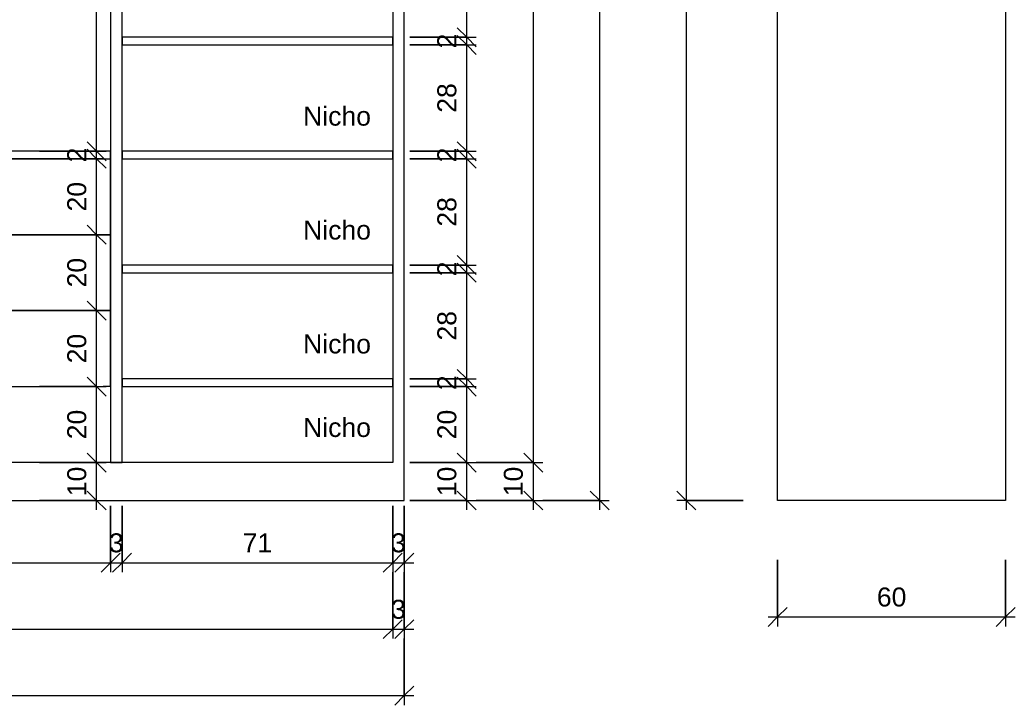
# Model space of a CAD drawing. Header units: millimetres. Extents: x 5059 to 16943, y -6200 to 11800.
# Drawn here: x 10619 to 13237, y -339 to 1466 of the extents above; entities that cross this region are included whole.
import ezdxf

# ---------------------------------------------------------------- set-up
doc = ezdxf.new("R2010")
doc.units = ezdxf.units.MM
for name, color, linetype, lineweight in [('A-ANNO-DIMS', 211, 'Continuous', 9), ('A-ANNO-DIMS-25', 211, 'Continuous', 9), ('G-ANNO-TEXT', 231, 'Continuous', 9), ('I-FURN', 30, 'Continuous', 9)]:
    doc.layers.add(name, color=color, linetype=linetype, lineweight=lineweight)
doc.styles.add('@Arial Unicode MS', font='ARIALUNI.TTF', dxfattribs={"height": 50})
doc.styles.add('Arial', font='arial.ttf', dxfattribs={"height": 50})
doc.dimstyles.new('CRT_-__Metros_-_Linha_de_chamada_3_5_mm', dxfattribs={"dimscale": 304.8, "dimtxt": 50.292243, "dimasz": 0.164042, "dimexe": 0.082021, "dimexo": 0.0625, "dimgap": 0.04101, "dimtad": 1, "dimdec": 0, "dimlfac": 0.1, "dimdsep": 46, "dimtxsty": '@Arial Unicode MS', "dimblk1": 'OBLIQUE', "dimblk2": 'OBLIQUE', "dimsah": 1, "dimcen": 0.09, "dimdle": 0.082021, "dimazin": 0, "dimtfac": 1, "dimtdec": 4, "dimtix": 1, "dimtmove": 0, "dimatfit": 3, "dimfxl": 0.492126, "dimfxlon": 1, "dimtvp": 1, "dimtolj": 1, "dimtzin": 0, "dimarcsym": 2})
doc.dimstyles.new('CRT_-__Metros_-_Linha_de_chamada_3_5_mm_1', dxfattribs={"dimscale": 304.8, "dimtxt": 50.292243, "dimasz": 0.164042, "dimexe": 0.082021, "dimexo": 0.0625, "dimgap": 0.04101, "dimtad": 1, "dimlfac": 0.001, "dimrnd": 0.01, "dimzin": 0, "dimdsep": 46, "dimtxsty": '@Arial Unicode MS', "dimblk1": 'OBLIQUE', "dimblk2": 'OBLIQUE', "dimsah": 1, "dimcen": 0.09, "dimdle": 0.082021, "dimazin": 0, "dimtfac": 1, "dimtdec": 4, "dimtix": 1, "dimtmove": 0, "dimatfit": 3, "dimfxl": 0.492126, "dimfxlon": 1, "dimtvp": 1, "dimtolj": 1, "dimtzin": 0, "dimarcsym": 2})

# ---------------------------------------------------------------- blocks, each defined once
blk = doc.blocks.new('CLOSET 02 - CLOSET 02-4326823-VISTA FRONTAL CLOSET 02')
at = {"layer": 'I-FURN'}
for p, q in [((16329.7, 200), (16329.7, 3200)), ((15557.2, 3100), (15557.2, 300)), ((15587.2, 300), (15587.2, 3100)), ((16299.7, 3100), (16299.7, 300)), ((16299.7, 1420), (15587.2, 1420)), ((15587.2, 1420), (15587.2, 1400)), ((16299.7, 1400), (16299.7, 1420)), ((15587.2, 1400), (16299.7, 1400)), ((15557.2, 1120), (14844.7, 1120)), ((14844.7, 1100), (15557.2, 1100)), ((15537.2, 1100), (14864.7, 1100)), ((15557.2, 1100), (15557.2, 1120)), ((15557.2, 900), (15557.2, 1100)), ((16299.7, 1120), (15587.2, 1120)), ((15587.2, 1120), (15587.2, 1100)), ((15587.2, 1100), (16299.7, 1100)), ((16299.7, 1100), (16299.7, 1120)), ((14864.7, 900), (15537.2, 900)), ((15537.2, 900), (14864.7, 900)), ((15557.2, 900), (15537.2, 900)), ((15537.2, 900), (15557.2, 900)), ((15557.2, 700), (15557.2, 900)), ((16299.7, 820), (15587.2, 820)), ((15587.2, 820), (15587.2, 800)), ((16299.7, 800), (16299.7, 820)), ((15587.2, 800), (16299.7, 800)), ((14864.7, 700), (15537.2, 700)), ((15537.2, 700), (14864.7, 700)), ((15557.2, 700), (15537.2, 700)), ((15537.2, 700), (15557.2, 700)), ((15557.2, 500), (15557.2, 700)), ((14864.7, 500), (15537.2, 500)), ((15557.2, 500), (15537.2, 500)), ((16299.7, 520), (15587.2, 520)), ((15587.2, 520), (15587.2, 500)), ((15587.2, 500), (16299.7, 500)), ((16299.7, 500), (16299.7, 520)), ((16299.7, 300), (13359.7, 300)), ((15557.2, 300), (15587.2, 300)), ((13329.7, 200), (16329.7, 200))]:
    blk.add_line(p, q, dxfattribs=at)
blk = doc.blocks.new('CLOSET 02 - CLOSET 02-4326823-VISTA LATERAL CLOSET 02')
at = {"layer": 'I-FURN'}
for p, q in [((5575.4, 200), (5575.4, 3200)), ((6175.4, 3200), (5575.4, 3200)), ((6175.4, 3200), (6175.4, 200)), ((6175.4, 200), (5575.4, 200))]:
    blk.add_line(p, q, dxfattribs=at)
blk = doc.blocks.new('DIMBLOCK23-VISTA FRONTAL CLOSET 02')
at = {"layer": 'A-ANNO-DIMS-25'}
for p, q in [((10144.8, 186.1), (10144.8, 11.1)), ((10144.8, 36.1), (10144.8, 186.1)), ((10857.3, 186.1), (10857.3, 11.1)), ((10857.3, 36.1), (10857.3, 186.1)), ((10144.8, 36.1), (10857.3, 36.1))]:
    blk.add_line(p, q, dxfattribs=at)
at = {"layer": 'A-ANNO-DIMS-25', "lineweight": 18}
for p, q in [((10144.8, 36.1), (10169.8, 61.1)), ((10857.3, 36.1), (10882.3, 61.1)), ((10144.8, 36.1), (10119.8, 11.1)), ((10857.3, 36.1), (10832.3, 11.1))]:
    blk.add_line(p, q, dxfattribs=at)
at = {"layer": 'A-ANNO-DIMS-25', "color": 0, "insert": (10462.3, 113.5), "char_height": 50, "width": 92.937, "attachment_point": 1, "line_spacing_factor": 1.117605, "style": '@Arial Unicode MS'}
blk.add_mtext('71', dxfattribs=at)
blk = doc.blocks.new('_Oblique')
at = {"color": 0, "linetype": 'ByBlock', "lineweight": -2}
blk.add_line((-0.5, -0.5), (0.5, 0.5), dxfattribs=at)
blk = doc.blocks.new('DIMBLOCK24-VISTA FRONTAL CLOSET 02')
at = {"layer": 'A-ANNO-DIMS-25'}
for p, q in [((10857.3, 186.1), (10857.3, 11.1)), ((10857.3, 36.1), (10857.3, 186.1)), ((10887.3, 186.1), (10887.3, 11.1)), ((10887.3, 36.1), (10887.3, 186.1)), ((10857.3, 36.1), (10887.3, 36.1))]:
    blk.add_line(p, q, dxfattribs=at)
at = {"layer": 'A-ANNO-DIMS-25', "lineweight": 18}
for p, q in [((10857.3, 36.1), (10882.3, 61.1)), ((10887.3, 36.1), (10912.3, 61.1)), ((10857.3, 36.1), (10832.3, 11.1)), ((10887.3, 36.1), (10862.3, 11.1))]:
    blk.add_line(p, q, dxfattribs=at)
at = {"layer": 'A-ANNO-DIMS-25', "color": 0, "insert": (10852.9, 113.5), "char_height": 50, "width": 46.468, "attachment_point": 1, "line_spacing_factor": 1.117605, "style": '@Arial Unicode MS'}
blk.add_mtext('3', dxfattribs=at)
blk = doc.blocks.new('DIMBLOCK25-VISTA FRONTAL CLOSET 02')
at = {"layer": 'A-ANNO-DIMS-25'}
for p, q in [((10887.3, 186.1), (10887.3, 11.1)), ((10887.3, 36.1), (10887.3, 186.1)), ((11599.8, 186.1), (11599.8, 11.1)), ((11599.8, 36.1), (11599.8, 186.1)), ((10887.3, 36.1), (11599.8, 36.1))]:
    blk.add_line(p, q, dxfattribs=at)
at = {"layer": 'A-ANNO-DIMS-25', "lineweight": 18}
for p, q in [((10887.3, 36.1), (10912.3, 61.1)), ((11599.8, 36.1), (11624.8, 61.1)), ((10887.3, 36.1), (10862.3, 11.1)), ((11599.8, 36.1), (11574.8, 11.1))]:
    blk.add_line(p, q, dxfattribs=at)
at = {"layer": 'A-ANNO-DIMS-25', "color": 0, "insert": (11204.8, 113.5), "char_height": 50, "width": 92.937, "attachment_point": 1, "line_spacing_factor": 1.117605, "style": '@Arial Unicode MS'}
blk.add_mtext('71', dxfattribs=at)
blk = doc.blocks.new('DIMBLOCK26-VISTA FRONTAL CLOSET 02')
at = {"layer": 'A-ANNO-DIMS-25'}
for p, q in [((11599.8, 186.1), (11599.8, 11.1)), ((11599.8, 36.1), (11599.8, 186.1)), ((11629.8, 186.1), (11629.8, 11.1)), ((11629.8, 36.1), (11629.8, 186.1)), ((11599.8, 36.1), (11654.8, 36.1))]:
    blk.add_line(p, q, dxfattribs=at)
at = {"layer": 'A-ANNO-DIMS-25', "lineweight": 18}
for p, q in [((11599.8, 36.1), (11624.8, 61.1)), ((11629.8, 36.1), (11654.8, 61.1)), ((11599.8, 36.1), (11574.8, 11.1)), ((11629.8, 36.1), (11604.8, 11.1))]:
    blk.add_line(p, q, dxfattribs=at)
at = {"layer": 'A-ANNO-DIMS-25', "color": 0, "insert": (11595.4, 113.5), "char_height": 50, "width": 46.468, "attachment_point": 1, "line_spacing_factor": 1.117605, "style": '@Arial Unicode MS'}
blk.add_mtext('3', dxfattribs=at)
blk = doc.blocks.new('DIMBLOCK28-VISTA FRONTAL CLOSET 02')
at = {"layer": 'A-ANNO-DIMS-25'}
for p, q in [((8659.8, 11.1), (8659.8, -163.9)), ((8659.8, -138.9), (8659.8, 11.1)), ((11599.8, 11.1), (11599.8, -163.9)), ((11599.8, -138.9), (11599.8, 11.1)), ((8659.8, -138.9), (11599.8, -138.9))]:
    blk.add_line(p, q, dxfattribs=at)
at = {"layer": 'A-ANNO-DIMS-25', "lineweight": 18}
for p, q in [((8659.8, -138.9), (8684.8, -113.9)), ((11599.8, -138.9), (11624.8, -113.9)), ((8659.8, -138.9), (8634.8, -163.9)), ((11599.8, -138.9), (11574.8, -163.9))]:
    blk.add_line(p, q, dxfattribs=at)
at = {"layer": 'A-ANNO-DIMS-25', "color": 0, "insert": (10062.1, -61.5), "char_height": 50, "width": 162.337, "attachment_point": 1, "line_spacing_factor": 1.117605, "style": '@Arial Unicode MS'}
blk.add_mtext('2,94', dxfattribs=at)
blk = doc.blocks.new('DIMBLOCK29-VISTA FRONTAL CLOSET 02')
at = {"layer": 'A-ANNO-DIMS-25'}
for p, q in [((11599.8, 11.1), (11599.8, -163.9)), ((11599.8, -138.9), (11599.8, 11.1)), ((11629.8, 11.1), (11629.8, -163.9)), ((11629.8, -138.9), (11629.8, 11.1)), ((11599.8, -138.9), (11654.8, -138.9))]:
    blk.add_line(p, q, dxfattribs=at)
at = {"layer": 'A-ANNO-DIMS-25', "lineweight": 18}
for p, q in [((11599.8, -138.9), (11624.8, -113.9)), ((11629.8, -138.9), (11654.8, -113.9)), ((11599.8, -138.9), (11574.8, -163.9)), ((11629.8, -138.9), (11604.8, -163.9))]:
    blk.add_line(p, q, dxfattribs=at)
at = {"layer": 'A-ANNO-DIMS-25', "color": 0, "insert": (11595.4, -61.5), "char_height": 50, "width": 46.468, "attachment_point": 1, "line_spacing_factor": 1.117605, "style": '@Arial Unicode MS'}
blk.add_mtext('3', dxfattribs=at)
blk = doc.blocks.new('DIMBLOCK30-VISTA FRONTAL CLOSET 02')
at = {"layer": 'A-ANNO-DIMS-25'}
for p, q in [((8629.8, -163.9), (8629.8, -338.9)), ((8629.8, -313.9), (8629.8, -163.9)), ((11629.8, -163.9), (11629.8, -338.9)), ((11629.8, -313.9), (11629.8, -163.9)), ((8604.8, -313.9), (11654.8, -313.9))]:
    blk.add_line(p, q, dxfattribs=at)
at = {"layer": 'A-ANNO-DIMS-25', "lineweight": 18}
for p, q in [((8629.8, -313.9), (8604.8, -338.9)), ((8629.8, -313.9), (8654.8, -288.9)), ((11629.8, -313.9), (11604.8, -338.9)), ((11629.8, -313.9), (11654.8, -288.9))]:
    blk.add_line(p, q, dxfattribs=at)
at = {"layer": 'A-ANNO-DIMS-25', "color": 0, "insert": (10062.1, -236.5), "char_height": 50, "width": 162.337, "attachment_point": 1, "line_spacing_factor": 1.117605, "style": '@Arial Unicode MS'}
blk.add_mtext('3,00', dxfattribs=at)
blk = doc.blocks.new('DIMBLOCK31-VISTA FRONTAL CLOSET 02')
at = {"layer": 'A-ANNO-DIMS-25', "lineweight": 18}
for p, q in [((11794.2, 300), (11769.2, 325)), ((11794.2, 300), (11819.2, 275)), ((11794.2, 200), (11769.2, 225)), ((11794.2, 200), (11819.2, 175))]:
    blk.add_line(p, q, dxfattribs=at)
at = {"layer": 'A-ANNO-DIMS-25'}
for p, q in [((11644.2, 300), (11819.2, 300)), ((11794.2, 300), (11644.2, 300)), ((11794.2, 175), (11794.2, 300)), ((11644.2, 200), (11819.2, 200)), ((11794.2, 200), (11644.2, 200))]:
    blk.add_line(p, q, dxfattribs=at)
at = {"layer": 'A-ANNO-DIMS-25', "color": 0, "insert": (11716.8, 211.3), "char_height": 50, "width": 92.937, "attachment_point": 1, "rotation": 90, "line_spacing_factor": 1.117605, "style": '@Arial Unicode MS'}
blk.add_mtext('10', dxfattribs=at)
blk = doc.blocks.new('DIMBLOCK32-VISTA FRONTAL CLOSET 02')
at = {"layer": 'A-ANNO-DIMS-25', "lineweight": 18}
for p, q in [((11794.2, 500), (11769.2, 525)), ((11794.2, 500), (11819.2, 475)), ((11794.2, 300), (11769.2, 325)), ((11794.2, 300), (11819.2, 275))]:
    blk.add_line(p, q, dxfattribs=at)
at = {"layer": 'A-ANNO-DIMS-25'}
for p, q in [((11644.2, 500), (11819.2, 500)), ((11794.2, 500), (11644.2, 500)), ((11794.2, 300), (11794.2, 500)), ((11644.2, 300), (11819.2, 300)), ((11794.2, 300), (11644.2, 300))]:
    blk.add_line(p, q, dxfattribs=at)
at = {"layer": 'A-ANNO-DIMS-25', "color": 0, "insert": (11716.8, 361.3), "char_height": 50, "width": 92.937, "attachment_point": 1, "rotation": 90, "line_spacing_factor": 1.117605, "style": '@Arial Unicode MS'}
blk.add_mtext('20', dxfattribs=at)
blk = doc.blocks.new('DIMBLOCK33-VISTA FRONTAL CLOSET 02')
at = {"layer": 'A-ANNO-DIMS-25', "lineweight": 18}
for p, q in [((11794.2, 520), (11769.2, 545)), ((11794.2, 500), (11769.2, 525)), ((11794.2, 520), (11819.2, 495)), ((11794.2, 500), (11819.2, 475))]:
    blk.add_line(p, q, dxfattribs=at)
at = {"layer": 'A-ANNO-DIMS-25'}
for p, q in [((11644.2, 520), (11819.2, 520)), ((11794.2, 520), (11644.2, 520)), ((11644.2, 500), (11819.2, 500)), ((11794.2, 500), (11644.2, 500)), ((11794.2, 500), (11794.2, 520))]:
    blk.add_line(p, q, dxfattribs=at)
at = {"layer": 'A-ANNO-DIMS-25', "color": 0, "insert": (11716.8, 490.6), "char_height": 50, "width": 46.468, "attachment_point": 1, "rotation": 90, "line_spacing_factor": 1.117605, "style": '@Arial Unicode MS'}
blk.add_mtext('2', dxfattribs=at)
blk = doc.blocks.new('DIMBLOCK34-VISTA FRONTAL CLOSET 02')
at = {"layer": 'A-ANNO-DIMS-25', "lineweight": 18}
for p, q in [((11794.2, 800), (11769.2, 825)), ((11794.2, 800), (11819.2, 775)), ((11794.2, 520), (11769.2, 545)), ((11794.2, 520), (11819.2, 495))]:
    blk.add_line(p, q, dxfattribs=at)
at = {"layer": 'A-ANNO-DIMS-25'}
for p, q in [((11644.2, 800), (11819.2, 800)), ((11794.2, 800), (11644.2, 800)), ((11794.2, 520), (11794.2, 800)), ((11644.2, 520), (11819.2, 520)), ((11794.2, 520), (11644.2, 520))]:
    blk.add_line(p, q, dxfattribs=at)
at = {"layer": 'A-ANNO-DIMS-25', "color": 0, "insert": (11716.8, 621.3), "char_height": 50, "width": 92.937, "attachment_point": 1, "rotation": 90, "line_spacing_factor": 1.117605, "style": '@Arial Unicode MS'}
blk.add_mtext('28', dxfattribs=at)
blk = doc.blocks.new('DIMBLOCK35-VISTA FRONTAL CLOSET 02')
at = {"layer": 'A-ANNO-DIMS-25', "lineweight": 18}
for p, q in [((11794.2, 820), (11769.2, 845)), ((11794.2, 800), (11769.2, 825)), ((11794.2, 820), (11819.2, 795)), ((11794.2, 800), (11819.2, 775))]:
    blk.add_line(p, q, dxfattribs=at)
at = {"layer": 'A-ANNO-DIMS-25'}
for p, q in [((11644.2, 820), (11819.2, 820)), ((11794.2, 820), (11644.2, 820)), ((11794.2, 800), (11794.2, 820)), ((11644.2, 800), (11819.2, 800)), ((11794.2, 800), (11644.2, 800))]:
    blk.add_line(p, q, dxfattribs=at)
at = {"layer": 'A-ANNO-DIMS-25', "color": 0, "insert": (11716.8, 790.6), "char_height": 50, "width": 46.468, "attachment_point": 1, "rotation": 90, "line_spacing_factor": 1.117605, "style": '@Arial Unicode MS'}
blk.add_mtext('2', dxfattribs=at)
blk = doc.blocks.new('DIMBLOCK36-VISTA FRONTAL CLOSET 02')
at = {"layer": 'A-ANNO-DIMS-25'}
for p, q in [((11644.2, 1100), (11819.2, 1100)), ((11794.2, 1100), (11644.2, 1100)), ((11794.2, 820), (11794.2, 1100)), ((11644.2, 820), (11819.2, 820)), ((11794.2, 820), (11644.2, 820))]:
    blk.add_line(p, q, dxfattribs=at)
at = {"layer": 'A-ANNO-DIMS-25', "lineweight": 18}
for p, q in [((11794.2, 1100), (11769.2, 1125)), ((11794.2, 1100), (11819.2, 1075)), ((11794.2, 820), (11769.2, 845)), ((11794.2, 820), (11819.2, 795))]:
    blk.add_line(p, q, dxfattribs=at)
at = {"layer": 'A-ANNO-DIMS-25', "color": 0, "insert": (11716.8, 921.3), "char_height": 50, "width": 92.937, "attachment_point": 1, "rotation": 90, "line_spacing_factor": 1.117605, "style": '@Arial Unicode MS'}
blk.add_mtext('28', dxfattribs=at)
blk = doc.blocks.new('DIMBLOCK37-VISTA FRONTAL CLOSET 02')
at = {"layer": 'A-ANNO-DIMS-25', "lineweight": 18}
for p, q in [((11794.2, 1120), (11769.2, 1145)), ((11794.2, 1100), (11769.2, 1125)), ((11794.2, 1120), (11819.2, 1095)), ((11794.2, 1100), (11819.2, 1075))]:
    blk.add_line(p, q, dxfattribs=at)
at = {"layer": 'A-ANNO-DIMS-25'}
for p, q in [((11644.2, 1120), (11819.2, 1120)), ((11794.2, 1120), (11644.2, 1120)), ((11644.2, 1100), (11819.2, 1100)), ((11794.2, 1100), (11644.2, 1100)), ((11794.2, 1100), (11794.2, 1120))]:
    blk.add_line(p, q, dxfattribs=at)
at = {"layer": 'A-ANNO-DIMS-25', "color": 0, "insert": (11716.8, 1090.6), "char_height": 50, "width": 46.468, "attachment_point": 1, "rotation": 90, "line_spacing_factor": 1.117605, "style": '@Arial Unicode MS'}
blk.add_mtext('2', dxfattribs=at)
blk = doc.blocks.new('DIMBLOCK38-VISTA FRONTAL CLOSET 02')
at = {"layer": 'A-ANNO-DIMS-25', "lineweight": 18}
for p, q in [((11794.2, 1400), (11769.2, 1425)), ((11794.2, 1400), (11819.2, 1375)), ((11794.2, 1120), (11769.2, 1145)), ((11794.2, 1120), (11819.2, 1095))]:
    blk.add_line(p, q, dxfattribs=at)
at = {"layer": 'A-ANNO-DIMS-25'}
for p, q in [((11644.2, 1400), (11819.2, 1400)), ((11794.2, 1400), (11644.2, 1400)), ((11794.2, 1120), (11794.2, 1400)), ((11644.2, 1120), (11819.2, 1120)), ((11794.2, 1120), (11644.2, 1120))]:
    blk.add_line(p, q, dxfattribs=at)
at = {"layer": 'A-ANNO-DIMS-25', "color": 0, "insert": (11716.8, 1221.3), "char_height": 50, "width": 92.937, "attachment_point": 1, "rotation": 90, "line_spacing_factor": 1.117605, "style": '@Arial Unicode MS'}
blk.add_mtext('28', dxfattribs=at)
blk = doc.blocks.new('DIMBLOCK39-VISTA FRONTAL CLOSET 02')
at = {"layer": 'A-ANNO-DIMS-25', "lineweight": 18}
for p, q in [((11794.2, 1420), (11769.2, 1445)), ((11794.2, 1400), (11769.2, 1425)), ((11794.2, 1420), (11819.2, 1395)), ((11794.2, 1400), (11819.2, 1375))]:
    blk.add_line(p, q, dxfattribs=at)
at = {"layer": 'A-ANNO-DIMS-25'}
for p, q in [((11644.2, 1420), (11819.2, 1420)), ((11794.2, 1420), (11644.2, 1420)), ((11794.2, 1400), (11794.2, 1420)), ((11644.2, 1400), (11819.2, 1400)), ((11794.2, 1400), (11644.2, 1400))]:
    blk.add_line(p, q, dxfattribs=at)
at = {"layer": 'A-ANNO-DIMS-25', "color": 0, "insert": (11716.8, 1390.6), "char_height": 50, "width": 46.468, "attachment_point": 1, "rotation": 90, "line_spacing_factor": 1.117605, "style": '@Arial Unicode MS'}
blk.add_mtext('2', dxfattribs=at)
blk = doc.blocks.new('DIMBLOCK40-VISTA FRONTAL CLOSET 02')
at = {"layer": 'A-ANNO-DIMS-25', "lineweight": 18}
for p, q in [((11794.2, 1700), (11769.2, 1725)), ((11794.2, 1700), (11819.2, 1675)), ((11794.2, 1420), (11769.2, 1445)), ((11794.2, 1420), (11819.2, 1395))]:
    blk.add_line(p, q, dxfattribs=at)
at = {"layer": 'A-ANNO-DIMS-25'}
for p, q in [((11644.2, 1700), (11819.2, 1700)), ((11794.2, 1700), (11644.2, 1700)), ((11794.2, 1420), (11794.2, 1700)), ((11644.2, 1420), (11819.2, 1420)), ((11794.2, 1420), (11644.2, 1420))]:
    blk.add_line(p, q, dxfattribs=at)
at = {"layer": 'A-ANNO-DIMS-25', "color": 0, "insert": (11716.8, 1521.3), "char_height": 50, "width": 92.937, "attachment_point": 1, "rotation": 90, "line_spacing_factor": 1.117605, "style": '@Arial Unicode MS'}
blk.add_mtext('28', dxfattribs=at)
blk = doc.blocks.new('DIMBLOCK51-VISTA FRONTAL CLOSET 02')
at = {"layer": 'A-ANNO-DIMS-25', "lineweight": 18}
for p, q in [((11969.2, 3100), (11944.2, 3125)), ((11969.2, 3100), (11994.2, 3075)), ((11969.2, 300), (11944.2, 325)), ((11969.2, 300), (11994.2, 275))]:
    blk.add_line(p, q, dxfattribs=at)
at = {"layer": 'A-ANNO-DIMS-25'}
for p, q in [((11819.2, 3100), (11994.2, 3100)), ((11969.2, 3100), (11819.2, 3100)), ((11969.2, 3100), (11969.2, 300)), ((11819.2, 300), (11994.2, 300)), ((11969.2, 300), (11819.2, 300))]:
    blk.add_line(p, q, dxfattribs=at)
at = {"layer": 'A-ANNO-DIMS-25', "color": 0, "insert": (11891.8, 1632.4), "char_height": 50, "width": 162.337, "attachment_point": 1, "rotation": 90, "line_spacing_factor": 1.117605, "style": '@Arial Unicode MS'}
blk.add_mtext('2,80', dxfattribs=at)
blk = doc.blocks.new('DIMBLOCK52-VISTA FRONTAL CLOSET 02')
at = {"layer": 'A-ANNO-DIMS-25', "lineweight": 18}
for p, q in [((11969.2, 300), (11944.2, 325)), ((11969.2, 300), (11994.2, 275)), ((11969.2, 200), (11944.2, 225)), ((11969.2, 200), (11994.2, 175))]:
    blk.add_line(p, q, dxfattribs=at)
at = {"layer": 'A-ANNO-DIMS-25'}
for p, q in [((11819.2, 300), (11994.2, 300)), ((11969.2, 300), (11819.2, 300)), ((11969.2, 300), (11969.2, 175)), ((11819.2, 200), (11994.2, 200)), ((11969.2, 200), (11819.2, 200))]:
    blk.add_line(p, q, dxfattribs=at)
at = {"layer": 'A-ANNO-DIMS-25', "color": 0, "insert": (11891.8, 211.3), "char_height": 50, "width": 92.937, "attachment_point": 1, "rotation": 90, "line_spacing_factor": 1.117605, "style": '@Arial Unicode MS'}
blk.add_mtext('10', dxfattribs=at)
blk = doc.blocks.new('DIMBLOCK53-VISTA FRONTAL CLOSET 02')
at = {"layer": 'A-ANNO-DIMS-25', "lineweight": 18}
for p, q in [((12144.2, 3200), (12119.2, 3225)), ((12144.2, 3200), (12169.2, 3175)), ((12144.2, 200), (12119.2, 225)), ((12144.2, 200), (12169.2, 175))]:
    blk.add_line(p, q, dxfattribs=at)
at = {"layer": 'A-ANNO-DIMS-25'}
for p, q in [((12144.2, 175), (12144.2, 3225)), ((11994.2, 3200), (12169.2, 3200)), ((12144.2, 3200), (11994.2, 3200)), ((11994.2, 200), (12169.2, 200)), ((12144.2, 200), (11994.2, 200))]:
    blk.add_line(p, q, dxfattribs=at)
at = {"layer": 'A-ANNO-DIMS-25', "color": 0, "insert": (12066.8, 1632.4), "char_height": 50, "width": 162.337, "attachment_point": 1, "rotation": 90, "line_spacing_factor": 1.117605, "style": '@Arial Unicode MS'}
blk.add_mtext('3,00', dxfattribs=at)
blk = doc.blocks.new('DIMBLOCK66-VISTA FRONTAL CLOSET 02')
at = {"layer": 'A-ANNO-DIMS-25', "lineweight": 18}
for p, q in [((10820.5, 300), (10795.5, 325)), ((10820.5, 300), (10845.5, 275)), ((10820.5, 200), (10795.5, 225)), ((10820.5, 200), (10845.5, 175))]:
    blk.add_line(p, q, dxfattribs=at)
at = {"layer": 'A-ANNO-DIMS-25'}
for p, q in [((10670.5, 300), (10845.5, 300)), ((10820.5, 300), (10670.5, 300)), ((10820.5, 175), (10820.5, 300)), ((10670.5, 200), (10845.5, 200)), ((10820.5, 200), (10670.5, 200))]:
    blk.add_line(p, q, dxfattribs=at)
at = {"layer": 'A-ANNO-DIMS-25', "color": 0, "insert": (10743.1, 211.3), "char_height": 50, "width": 92.937, "attachment_point": 1, "rotation": 90, "line_spacing_factor": 1.117605, "style": '@Arial Unicode MS'}
blk.add_mtext('10', dxfattribs=at)
blk = doc.blocks.new('DIMBLOCK67-VISTA FRONTAL CLOSET 02')
at = {"layer": 'A-ANNO-DIMS-25', "lineweight": 18}
for p, q in [((10820.5, 500), (10795.5, 525)), ((10820.5, 500), (10845.5, 475)), ((10820.5, 300), (10795.5, 325)), ((10820.5, 300), (10845.5, 275))]:
    blk.add_line(p, q, dxfattribs=at)
at = {"layer": 'A-ANNO-DIMS-25'}
for p, q in [((10670.5, 500), (10845.5, 500)), ((10820.5, 500), (10670.5, 500)), ((10820.5, 300), (10820.5, 500)), ((10670.5, 300), (10845.5, 300)), ((10820.5, 300), (10670.5, 300))]:
    blk.add_line(p, q, dxfattribs=at)
at = {"layer": 'A-ANNO-DIMS-25', "color": 0, "insert": (10743.1, 361.3), "char_height": 50, "width": 92.937, "attachment_point": 1, "rotation": 90, "line_spacing_factor": 1.117605, "style": '@Arial Unicode MS'}
blk.add_mtext('20', dxfattribs=at)
blk = doc.blocks.new('DIMBLOCK68-VISTA FRONTAL CLOSET 02')
at = {"layer": 'A-ANNO-DIMS-25', "lineweight": 18}
for p, q in [((10820.5, 700), (10795.5, 725)), ((10820.5, 700), (10845.5, 675)), ((10820.5, 500), (10795.5, 525)), ((10820.5, 500), (10845.5, 475))]:
    blk.add_line(p, q, dxfattribs=at)
at = {"layer": 'A-ANNO-DIMS-25'}
for p, q in [((10670.5, 700), (10845.5, 700)), ((10820.5, 700), (10670.5, 700)), ((10820.5, 500), (10820.5, 700)), ((10670.5, 500), (10845.5, 500)), ((10820.5, 500), (10670.5, 500))]:
    blk.add_line(p, q, dxfattribs=at)
at = {"layer": 'A-ANNO-DIMS-25', "color": 0, "insert": (10743.1, 561.3), "char_height": 50, "width": 92.937, "attachment_point": 1, "rotation": 90, "line_spacing_factor": 1.117605, "style": '@Arial Unicode MS'}
blk.add_mtext('20', dxfattribs=at)
blk = doc.blocks.new('DIMBLOCK69-VISTA FRONTAL CLOSET 02')
at = {"layer": 'A-ANNO-DIMS-25', "lineweight": 18}
for p, q in [((10820.5, 900), (10795.5, 925)), ((10820.5, 900), (10845.5, 875)), ((10820.5, 700), (10795.5, 725)), ((10820.5, 700), (10845.5, 675))]:
    blk.add_line(p, q, dxfattribs=at)
at = {"layer": 'A-ANNO-DIMS-25'}
for p, q in [((10670.5, 900), (10845.5, 900)), ((10820.5, 900), (10670.5, 900)), ((10820.5, 700), (10820.5, 900)), ((10670.5, 700), (10845.5, 700)), ((10820.5, 700), (10670.5, 700))]:
    blk.add_line(p, q, dxfattribs=at)
at = {"layer": 'A-ANNO-DIMS-25', "color": 0, "insert": (10743.1, 761.3), "char_height": 50, "width": 92.937, "attachment_point": 1, "rotation": 90, "line_spacing_factor": 1.117605, "style": '@Arial Unicode MS'}
blk.add_mtext('20', dxfattribs=at)
blk = doc.blocks.new('DIMBLOCK70-VISTA FRONTAL CLOSET 02')
at = {"layer": 'A-ANNO-DIMS-25'}
for p, q in [((10670.5, 1100), (10845.5, 1100)), ((10820.5, 1100), (10670.5, 1100)), ((10820.5, 900), (10820.5, 1100)), ((10670.5, 900), (10845.5, 900)), ((10820.5, 900), (10670.5, 900))]:
    blk.add_line(p, q, dxfattribs=at)
at = {"layer": 'A-ANNO-DIMS-25', "lineweight": 18}
for p, q in [((10820.5, 1100), (10795.5, 1125)), ((10820.5, 1100), (10845.5, 1075)), ((10820.5, 900), (10795.5, 925)), ((10820.5, 900), (10845.5, 875))]:
    blk.add_line(p, q, dxfattribs=at)
at = {"layer": 'A-ANNO-DIMS-25', "color": 0, "insert": (10743.1, 961.3), "char_height": 50, "width": 92.937, "attachment_point": 1, "rotation": 90, "line_spacing_factor": 1.117605, "style": '@Arial Unicode MS'}
blk.add_mtext('20', dxfattribs=at)
blk = doc.blocks.new('DIMBLOCK71-VISTA FRONTAL CLOSET 02')
at = {"layer": 'A-ANNO-DIMS-25', "lineweight": 18}
for p, q in [((10820.5, 1120), (10795.5, 1145)), ((10820.5, 1100), (10795.5, 1125)), ((10820.5, 1120), (10845.5, 1095)), ((10820.5, 1100), (10845.5, 1075))]:
    blk.add_line(p, q, dxfattribs=at)
at = {"layer": 'A-ANNO-DIMS-25'}
for p, q in [((10670.5, 1120), (10845.5, 1120)), ((10820.5, 1120), (10670.5, 1120)), ((10670.5, 1100), (10845.5, 1100)), ((10820.5, 1100), (10670.5, 1100)), ((10820.5, 1100), (10820.5, 1120))]:
    blk.add_line(p, q, dxfattribs=at)
at = {"layer": 'A-ANNO-DIMS-25', "color": 0, "insert": (10743.1, 1090.6), "char_height": 50, "width": 46.468, "attachment_point": 1, "rotation": 90, "line_spacing_factor": 1.117605, "style": '@Arial Unicode MS'}
blk.add_mtext('2', dxfattribs=at)
blk = doc.blocks.new('DIMBLOCK72-VISTA FRONTAL CLOSET 02')
at = {"layer": 'A-ANNO-DIMS-25', "lineweight": 18}
for p, q in [((10820.5, 2300), (10795.5, 2325)), ((10820.5, 2300), (10845.5, 2275)), ((10820.5, 1120), (10795.5, 1145)), ((10820.5, 1120), (10845.5, 1095))]:
    blk.add_line(p, q, dxfattribs=at)
at = {"layer": 'A-ANNO-DIMS-25'}
for p, q in [((10670.5, 2300), (10845.5, 2300)), ((10820.5, 2300), (10670.5, 2300)), ((10820.5, 1120), (10820.5, 2300)), ((10670.5, 1120), (10845.5, 1120)), ((10820.5, 1120), (10670.5, 1120))]:
    blk.add_line(p, q, dxfattribs=at)
at = {"layer": 'A-ANNO-DIMS-25', "color": 0, "insert": (10743.1, 1642.4), "char_height": 50, "width": 162.337, "attachment_point": 1, "rotation": 90, "line_spacing_factor": 1.117605, "style": '@Arial Unicode MS'}
blk.add_mtext('1,18', dxfattribs=at)
blk = doc.blocks.new('DIMBLOCK78-VISTA LATERAL CLOSET 02')
at = {"layer": 'A-ANNO-DIMS-25'}
for p, q in [((12612.1, 43.4), (12612.1, -131.6)), ((12612.1, -106.6), (12612.1, 43.4)), ((13212.1, 43.4), (13212.1, -131.6)), ((13212.1, -106.6), (13212.1, 43.4)), ((12587.1, -106.6), (13237.1, -106.6))]:
    blk.add_line(p, q, dxfattribs=at)
at = {"layer": 'A-ANNO-DIMS-25', "lineweight": 18}
for p, q in [((12612.1, -106.6), (12637.1, -81.6)), ((13212.1, -106.6), (13237.1, -81.6)), ((12612.1, -106.6), (12587.1, -131.6)), ((13212.1, -106.6), (13187.1, -131.6))]:
    blk.add_line(p, q, dxfattribs=at)
at = {"layer": 'A-ANNO-DIMS-25', "color": 0, "insert": (12873.4, -29.2), "char_height": 50, "width": 92.937, "attachment_point": 1, "line_spacing_factor": 1.117605, "style": '@Arial Unicode MS'}
blk.add_mtext('60', dxfattribs=at)
blk = doc.blocks.new('DIMBLOCK79-VISTA LATERAL CLOSET 02')
at = {"layer": 'A-ANNO-DIMS-25', "lineweight": 18}
for p, q in [((12371.9, 3200), (12346.9, 3225)), ((12371.9, 3200), (12396.9, 3175)), ((12371.9, 200), (12346.9, 225)), ((12371.9, 200), (12396.9, 175))]:
    blk.add_line(p, q, dxfattribs=at)
at = {"layer": 'A-ANNO-DIMS-25'}
for p, q in [((12371.9, 3225), (12371.9, 175)), ((12521.9, 3200), (12346.9, 3200)), ((12371.9, 3200), (12521.9, 3200)), ((12521.9, 200), (12346.9, 200)), ((12371.9, 200), (12521.9, 200))]:
    blk.add_line(p, q, dxfattribs=at)
at = {"layer": 'A-ANNO-DIMS-25', "color": 0, "insert": (12294.5, 1632.4), "char_height": 50, "width": 162.337, "attachment_point": 1, "rotation": 90, "line_spacing_factor": 1.117605, "style": '@Arial Unicode MS'}
blk.add_mtext('3,00', dxfattribs=at)

msp = doc.modelspace()

# ---------------------------------------------------------------- block references
at = {"layer": 'I-FURN'}
for name, p in [('CLOSET 02 - CLOSET 02-4326823-VISTA FRONTAL CLOSET 02', (-4699.867, 0)), ('CLOSET 02 - CLOSET 02-4326823-VISTA LATERAL CLOSET 02', (7036.702, 0))]:
    msp.add_blockref(name, p, dxfattribs=at)

# ---------------------------------------------------------------- texts
at = {"layer": 'G-ANNO-TEXT', "color": 7, "char_height": 50, "width": 222.46828, "attachment_point": 1, "style": 'Arial'}
for insert in [(11363.733, 1237.308), (11363.733, 937.308), (11363.733, 637.308), (11363.733, 417.308)]:
    msp.add_mtext('Nicho', dxfattribs=dict(at, insert=insert))

# ---------------------------------------------------------------- dimensions: what is measured, and where the dimension line sits
at = {"layer": 'A-ANNO-DIMS'}
for base, p1, p2, dimstyle, override, picture, middle in [((12144.228, 3200), (11994.228, 200), (11994.228, 3200), 'CRT_-__Metros_-_Linha_de_chamada_3_5_mm_1', {"dimpost": '<>', "dimfxl": 3000}, 'DIMBLOCK53-VISTA FRONTAL CLOSET 02', (12106.182, 1700)), ((12371.939, 200), (12521.939, 3200), (12521.939, 200), 'CRT_-__Metros_-_Linha_de_chamada_3_5_mm_1', {"dimpost": '<>', "dimfxl": 3000}, 'DIMBLOCK79-VISTA LATERAL CLOSET 02', (12333.893, 1700)), ((11969.228, 300), (11819.228, 3100), (11819.228, 300), 'CRT_-__Metros_-_Linha_de_chamada_3_5_mm_1', {"dimpost": '<>', "dimfxl": 2800}, 'DIMBLOCK51-VISTA FRONTAL CLOSET 02', (11931.182, 1700)), ((10820.469, 2300), (10670.469, 1120), (10670.469, 2300), 'CRT_-__Metros_-_Linha_de_chamada_3_5_mm_1', {"dimpost": '<>', "dimfxl": 1180}, 'DIMBLOCK72-VISTA FRONTAL CLOSET 02', (10782.423, 1710)), ((11794.228, 1700), (11644.228, 1420), (11644.228, 1700), 'CRT_-__Metros_-_Linha_de_chamada_3_5_mm', {"dimpost": '<>', "dimfxl": 280}, 'DIMBLOCK40-VISTA FRONTAL CLOSET 02', (11756.182, 1560)), ((11794.228, 1420), (11644.228, 1400), (11644.228, 1420), 'CRT_-__Metros_-_Linha_de_chamada_3_5_mm', {"dimpost": '<>', "dimfxl": 20}, 'DIMBLOCK39-VISTA FRONTAL CLOSET 02', (11756.608, 1410)), ((11794.228, 1400), (11644.228, 1120), (11644.228, 1400), 'CRT_-__Metros_-_Linha_de_chamada_3_5_mm', {"dimpost": '<>', "dimfxl": 280}, 'DIMBLOCK38-VISTA FRONTAL CLOSET 02', (11756.182, 1260)), ((10820.469, 1120), (10670.469, 1100), (10670.469, 1120), 'CRT_-__Metros_-_Linha_de_chamada_3_5_mm', {"dimpost": '<>', "dimfxl": 20}, 'DIMBLOCK71-VISTA FRONTAL CLOSET 02', (10782.849, 1110)), ((11794.228, 1120), (11644.228, 1100), (11644.228, 1120), 'CRT_-__Metros_-_Linha_de_chamada_3_5_mm', {"dimpost": '<>', "dimfxl": 20}, 'DIMBLOCK37-VISTA FRONTAL CLOSET 02', (11756.608, 1110)), ((10820.469, 1100), (10670.469, 900), (10670.469, 1100), 'CRT_-__Metros_-_Linha_de_chamada_3_5_mm', {"dimpost": '<>', "dimfxl": 200}, 'DIMBLOCK70-VISTA FRONTAL CLOSET 02', (10782.423, 1000)), ((11794.228, 1100), (11644.228, 820), (11644.228, 1100), 'CRT_-__Metros_-_Linha_de_chamada_3_5_mm', {"dimpost": '<>', "dimfxl": 280}, 'DIMBLOCK36-VISTA FRONTAL CLOSET 02', (11756.182, 960)), ((10820.469, 900), (10670.469, 700), (10670.469, 900), 'CRT_-__Metros_-_Linha_de_chamada_3_5_mm', {"dimpost": '<>', "dimfxl": 200}, 'DIMBLOCK69-VISTA FRONTAL CLOSET 02', (10782.423, 800)), ((11794.228, 820), (11644.228, 800), (11644.228, 820), 'CRT_-__Metros_-_Linha_de_chamada_3_5_mm', {"dimpost": '<>', "dimfxl": 20}, 'DIMBLOCK35-VISTA FRONTAL CLOSET 02', (11756.608, 810)), ((11794.228, 800), (11644.228, 520), (11644.228, 800), 'CRT_-__Metros_-_Linha_de_chamada_3_5_mm', {"dimpost": '<>', "dimfxl": 280}, 'DIMBLOCK34-VISTA FRONTAL CLOSET 02', (11756.182, 660)), ((10820.469, 700), (10670.469, 500), (10670.469, 700), 'CRT_-__Metros_-_Linha_de_chamada_3_5_mm', {"dimpost": '<>', "dimfxl": 200}, 'DIMBLOCK68-VISTA FRONTAL CLOSET 02', (10782.423, 600)), ((10820.469, 500), (10670.469, 300), (10670.469, 500), 'CRT_-__Metros_-_Linha_de_chamada_3_5_mm', {"dimpost": '<>', "dimfxl": 200}, 'DIMBLOCK67-VISTA FRONTAL CLOSET 02', (10782.423, 400)), ((11794.228, 520), (11644.228, 500), (11644.228, 520), 'CRT_-__Metros_-_Linha_de_chamada_3_5_mm', {"dimpost": '<>', "dimfxl": 20}, 'DIMBLOCK33-VISTA FRONTAL CLOSET 02', (11756.608, 510)), ((11794.228, 500), (11644.228, 300), (11644.228, 500), 'CRT_-__Metros_-_Linha_de_chamada_3_5_mm', {"dimpost": '<>', "dimfxl": 200}, 'DIMBLOCK32-VISTA FRONTAL CLOSET 02', (11756.182, 400)), ((10820.469, 300), (10670.469, 200), (10670.469, 300), 'CRT_-__Metros_-_Linha_de_chamada_3_5_mm', {"dimpost": '<>', "dimfxl": 100}, 'DIMBLOCK66-VISTA FRONTAL CLOSET 02', (10782.423, 250)), ((11794.228, 300), (11644.228, 200), (11644.228, 300), 'CRT_-__Metros_-_Linha_de_chamada_3_5_mm', {"dimpost": '<>', "dimfxl": 100}, 'DIMBLOCK31-VISTA FRONTAL CLOSET 02', (11756.182, 250)), ((11969.228, 200), (11819.228, 300), (11819.228, 200), 'CRT_-__Metros_-_Linha_de_chamada_3_5_mm', {"dimpost": '<>', "dimfxl": 100}, 'DIMBLOCK52-VISTA FRONTAL CLOSET 02', (11931.182, 250))]:
    dim = msp.add_linear_dim(base=base, p1=p1, p2=p2, angle=90, dimstyle=dimstyle, override=override, dxfattribs=at)
    dim.commit()
    dim.dimension.update_dxf_attribs({"geometry": picture, "text_midpoint": middle})
for base, p1, p2, dimstyle, override, picture, middle in [((10857.283, 36.088), (10144.783, 186.088), (10857.283, 186.088), 'CRT_-__Metros_-_Linha_de_chamada_3_5_mm', {"dimpost": '<>', "dimfxl": 712.5}, 'DIMBLOCK23-VISTA FRONTAL CLOSET 02', (10501.033, 73.708)), ((10887.283, 36.088), (10857.283, 186.088), (10887.283, 186.088), 'CRT_-__Metros_-_Linha_de_chamada_3_5_mm', {"dimpost": '<>', "dimfxl": 30}, 'DIMBLOCK24-VISTA FRONTAL CLOSET 02', (10872.283, 74.134)), ((11599.783, 36.088), (10887.283, 186.088), (11599.783, 186.088), 'CRT_-__Metros_-_Linha_de_chamada_3_5_mm', {"dimpost": '<>', "dimfxl": 712.5}, 'DIMBLOCK25-VISTA FRONTAL CLOSET 02', (11243.533, 73.708)), ((11629.783, 36.088), (11599.783, 186.088), (11629.783, 186.088), 'CRT_-__Metros_-_Linha_de_chamada_3_5_mm', {"dimpost": '<>', "dimfxl": 30}, 'DIMBLOCK26-VISTA FRONTAL CLOSET 02', (11614.783, 74.134)), ((13212.081, -106.552), (12612.081, 43.448), (13212.081, 43.448), 'CRT_-__Metros_-_Linha_de_chamada_3_5_mm', {"dimpost": '<>', "dimfxl": 600}, 'DIMBLOCK78-VISTA LATERAL CLOSET 02', (12912.081, -68.507)), ((11599.783, -138.912), (8659.783, 11.088), (11599.783, 11.088), 'CRT_-__Metros_-_Linha_de_chamada_3_5_mm_1', {"dimpost": '<>', "dimfxl": 2940}, 'DIMBLOCK28-VISTA FRONTAL CLOSET 02', (10129.783, -100.866)), ((11629.783, -138.912), (11599.783, 11.088), (11629.783, 11.088), 'CRT_-__Metros_-_Linha_de_chamada_3_5_mm', {"dimpost": '<>', "dimfxl": 30}, 'DIMBLOCK29-VISTA FRONTAL CLOSET 02', (11614.783, -100.866)), ((11629.783, -313.912), (8629.783, -163.912), (11629.783, -163.912), 'CRT_-__Metros_-_Linha_de_chamada_3_5_mm_1', {"dimpost": '<>', "dimfxl": 3000}, 'DIMBLOCK30-VISTA FRONTAL CLOSET 02', (10129.783, -275.866))]:
    dim = msp.add_linear_dim(base=base, p1=p1, p2=p2, dimstyle=dimstyle, override=override, dxfattribs=at)
    dim.commit()
    dim.dimension.update_dxf_attribs({"geometry": picture, "text_midpoint": middle})

doc.saveas('drawing.dxf')
